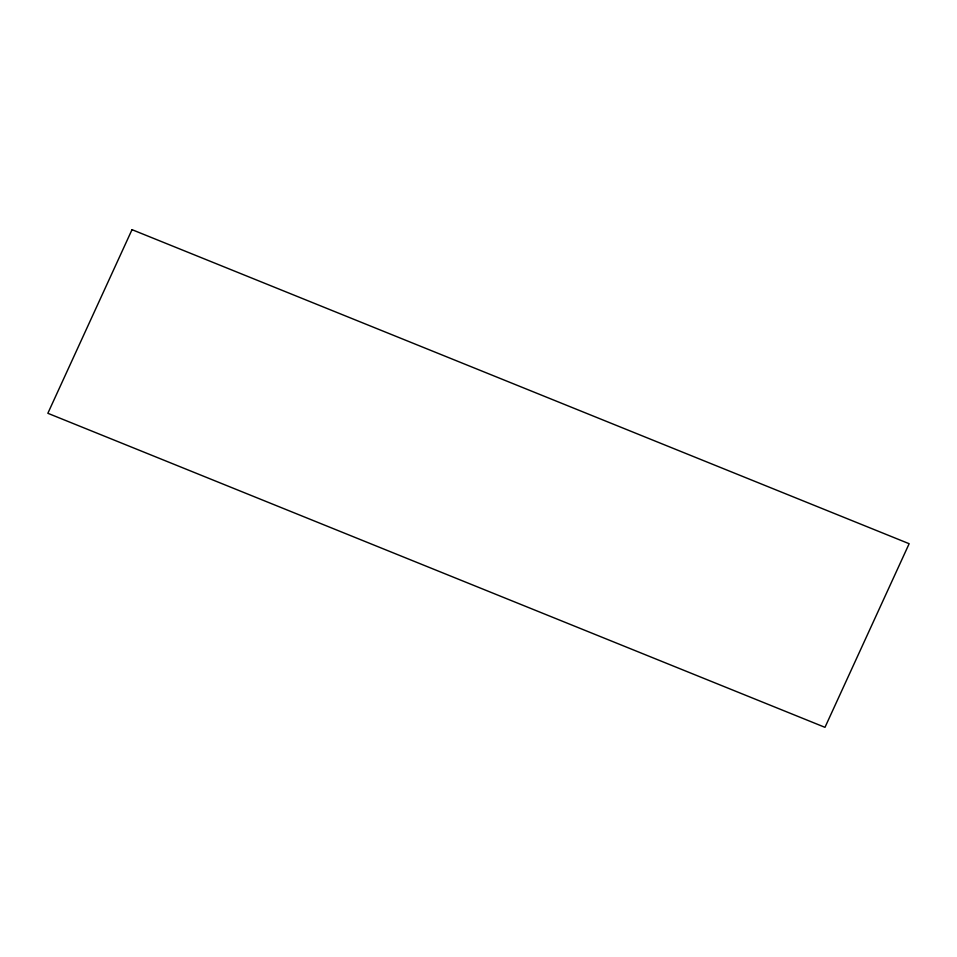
<?xml version="1.0" encoding="UTF-8"?>
<svg xmlns="http://www.w3.org/2000/svg" width="957" height="957" viewBox="0 0 957 957"><rect width="100%" height="100%" fill="white"/><g stroke="black" fill="none" stroke-linecap="round" stroke-linejoin="round"><path stroke-width="1.44" d="M132.018 229.668L47.85 413.292L824.982 727.332L909.15 543.708L132.018 229.668"/></g></svg>
